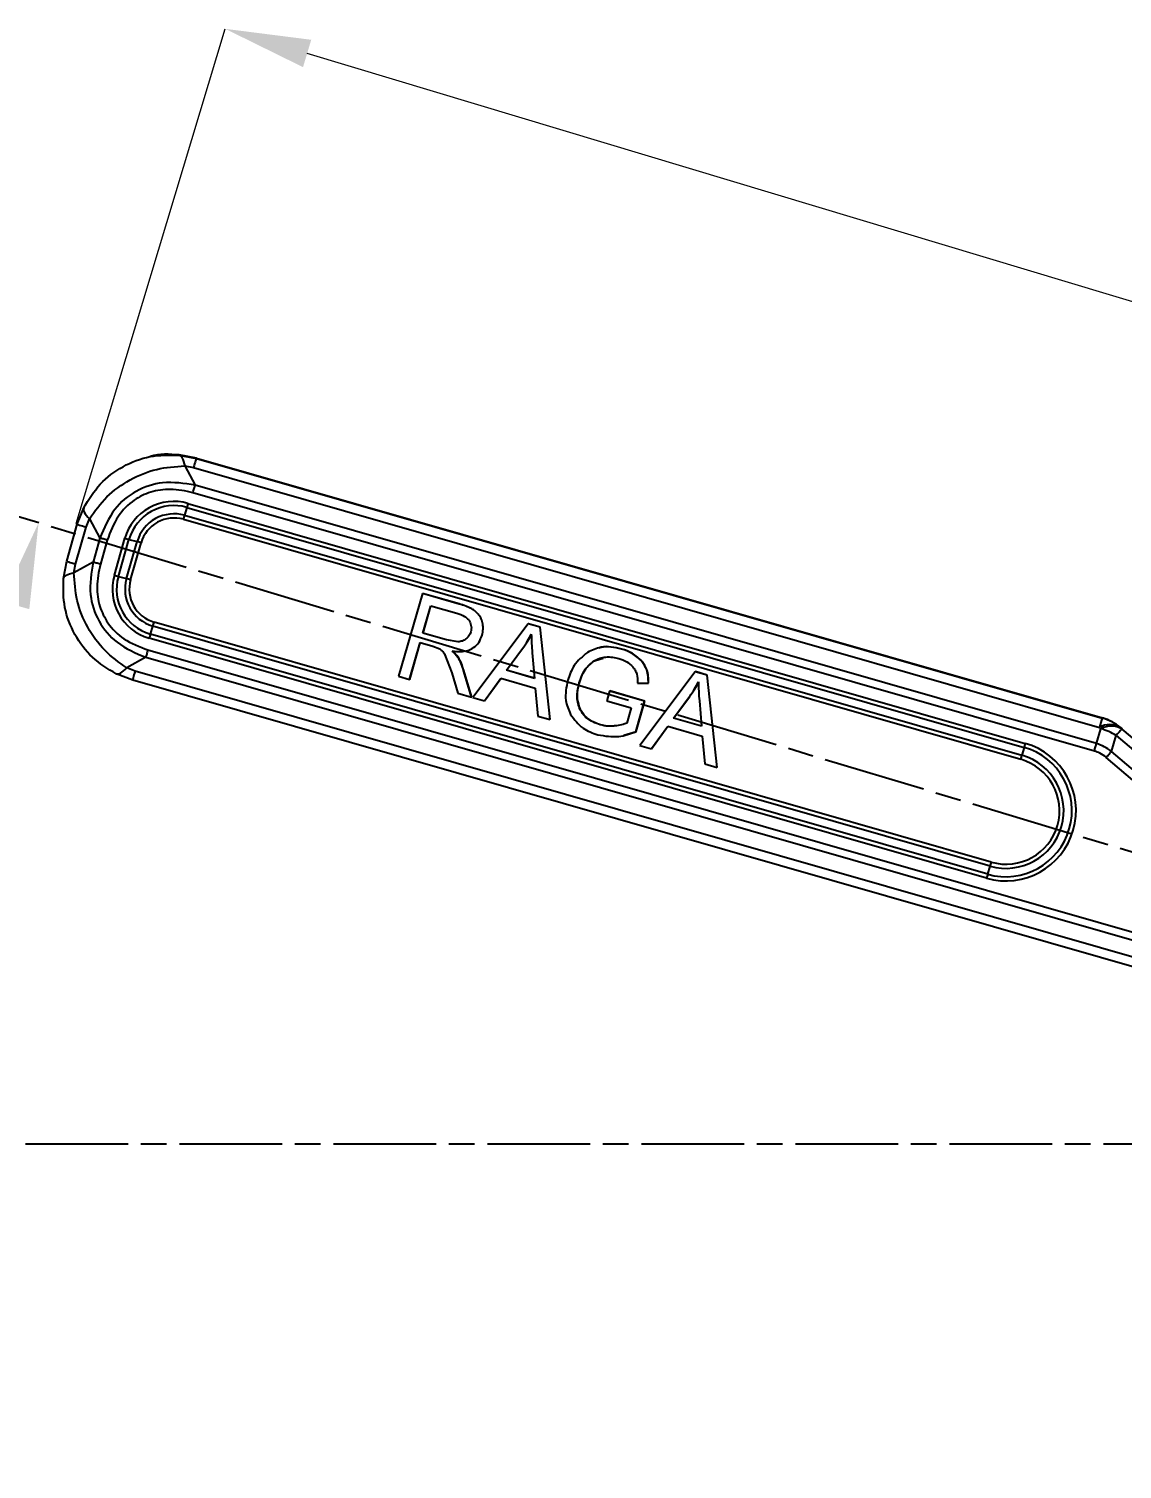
# Model space of a CAD drawing. Header units: millimetres. Extents: x 1852 to 4288, y 681 to 2404.
# Drawn here: x 3834.3 to 3962.1, y 1120.3 to 1288.7 of the extents above; entities that cross this region are included whole.
import ezdxf

# ---------------------------------------------------------------- set-up
doc = ezdxf.new("R2010")
doc.units = ezdxf.units.MM
doc.linetypes.add('AM_ISO08W050', pattern=[18, 12, -1.5, 3, -1.5])
for name, color, linetype, lineweight in [('AM_5', 3, 'Continuous', 25), ('AM_7', 4, 'AM_ISO08W050', 25), ('标注', 3, 'Continuous', 13)]:
    doc.layers.add(name, color=color, linetype=linetype, lineweight=lineweight)
doc.styles.add('SLDTEXTSTYLE1', font='txt.shx', dxfattribs={"width": 0.7, "bigfont": 'gbcbig.shx'})
doc.dimstyles.new('SLDDIMSTYLE12$0', dxfattribs={"dimtxt": 12, "dimasz": 10, "dimexe": 0, "dimexo": 0.0625, "dimgap": 0.875, "dimtad": 1, "dimdec": 1, "dimlfac": 1.8, "dimrnd": 1e-09, "dimzin": 12, "dimdsep": 46, "dimtxsty": 'SLDTEXTSTYLE1', "dimcen": 0.09, "dimdle": 8.16, "dimclrd": 3, "dimclre": 3, "dimadec": 0, "dimazin": 3, "dimtfac": 1, "dimtdec": 1, "dimtofl": 0, "dimtmove": 0, "dimatfit": 3, "dimfxl": 0, "dimfrac": 2, "dimtolj": 1, "dimlwd": 5, "dimlwe": 5, "dimarcsym": 0})
doc.dimstyles.new('SLDDIMSTYLE12$2', dxfattribs={"dimtxt": 12, "dimasz": 10, "dimexe": 0, "dimexo": 0.0625, "dimgap": 0.875, "dimtad": 1, "dimdec": 1, "dimlfac": 1.8, "dimrnd": 1e-09, "dimzin": 12, "dimdsep": 46, "dimtxsty": 'SLDTEXTSTYLE1', "dimcen": 0.09, "dimdle": 8.16, "dimclrd": 3, "dimclre": 3, "dimadec": 0, "dimazin": 3, "dimtfac": 1, "dimtdec": 1, "dimtofl": 0, "dimtmove": 0, "dimatfit": 3, "dimfxl": 0, "dimfrac": 2, "dimtolj": 1, "dimlwd": 5, "dimlwe": 5, "dimarcsym": 0})

# ---------------------------------------------------------------- blocks, each defined once
blk = doc.blocks.new('*D85')
at = {"layer": 'Defpoints', "color": 0, "transparency": 16777216}
for p in [(3772.52, 1249.88), (3773.94, 1168.81), (4076.79, 1158.24), (4076.79, 1158.24), (3795.18, 1011.47)]:
    blk.add_point(p, dxfattribs=at)
at = {"layer": '标注', "color": 3, "linetype": 'Continuous', "lineweight": 5, "transparency": 16777216}
blk.add_arc((4076.79, 1158.24), 303.03, 165.1292, 205.6373, dxfattribs=at)
at = {"layer": '标注', "color": 3, "transparency": 16777216}
for points in [[(3782.3, 1236.47), (3785.51, 1235.56), (3786.63, 1245.63)], [(3805.08, 1027.87), (3802.1, 1026.38), (3808.07, 1018.19)]]:
    blk.add_solid(points, dxfattribs=at)
at = {"layer": '标注', "color": 0, "transparency": 16777216, "insert": (3780.94, 1130.36), "char_height": 10, "attachment_point": 5, "rotation": 275.3833, "style": 'SLDTEXTSTYLE1'}
blk.add_mtext('\\A1;60%%D', dxfattribs=at)
blk = doc.blocks.new('*D86')
at = {"layer": 'AM_5', "color": 3, "lineweight": 5, "transparency": 16777216}
blk.add_line((3826.22, 1158.27), (3824.77, 1158.27), dxfattribs=at)
at = {"layer": 'AM_5', "color": 3, "linetype": 'Continuous', "lineweight": 5, "transparency": 16777216}
blk.add_arc((4076.68, 1158.27), 251.91, 165.5129, 177.7254, dxfattribs=at)
at = {"layer": 'AM_5', "color": 3, "transparency": 16777216}
for points in [[(3831.18, 1221.74), (3834.39, 1220.84), (3835.47, 1230.92)], [(3826.64, 1168.24), (3823.3, 1168.31), (3824.77, 1158.27)]]:
    blk.add_solid(points, dxfattribs=at)
at = {"layer": 'Defpoints', "color": 0, "transparency": 16777216}
for p in [(3772.52, 1249.88), (3829.55, 1207.09), (3826.29, 1158.27), (4076.79, 1158.24), (4079.94, 1158.27)]:
    blk.add_point(p, dxfattribs=at)
at = {"layer": 'AM_5', "color": 0, "transparency": 16777216, "insert": (3820.66, 1195.99), "char_height": 12, "attachment_point": 5, "rotation": 81.6192, "style": 'SLDTEXTSTYLE1'}
blk.add_mtext('\\A1;15%%D', dxfattribs=at)
blk = doc.blocks.new('*D78')
at = {"layer": 'AM_5', "color": 3, "linetype": 'Continuous', "lineweight": 5, "transparency": 16777216}
for p, q in [((3839.86, 1230.84), (3857.29, 1288.7)), ((4084.71, 1220.21), (3866.86, 1285.82))]:
    blk.add_line(p, q, dxfattribs=at)
at = {"layer": 'AM_5', "color": 3, "lineweight": 5, "transparency": 16777216}
blk.add_line((4076.53, 1158.36), (4094.29, 1217.32), dxfattribs=at)
at = {"layer": 'AM_5', "color": 3, "transparency": 16777216}
for points in [[(3867.34, 1287.42), (3866.38, 1284.22), (3857.29, 1288.7)], [(4085.19, 1221.8), (4084.23, 1218.61), (4094.29, 1217.32)]]:
    blk.add_solid(points, dxfattribs=at)
at = {"layer": 'Defpoints', "color": 0, "transparency": 16777216}
for p in [(3857.29, 1288.7), (3839.84, 1230.78), (4076.51, 1158.3)]:
    blk.add_point(p, dxfattribs=at)
at = {"layer": 'AM_5', "color": 0, "transparency": 16777216, "insert": (3977.77, 1259.6), "char_height": 12, "attachment_point": 5, "rotation": 343.2384, "style": 'SLDTEXTSTYLE1'}
blk.add_mtext('\\A1;225', dxfattribs=at)

msp = doc.modelspace()

# ---------------------------------------------------------------- linework, layer by layer
at = {"color": 7, "linetype": 'Continuous', "lineweight": 25}
for p, q in [((3848.48, 1238.667), (3848.439, 1238.658)), ((3851.878, 1238.86), (3853.912, 1238.475)), ((3853.941, 1238.481), (3851.91, 1238.867)), ((3853.941, 1238.481), (3853.912, 1238.475)), ((3853.912, 1238.475), (3959.806, 1208.108)), ((3853.941, 1238.481), (3959.836, 1208.114)), ((3852.55, 1237.579), (3853.772, 1235.325)), ((3852.55, 1237.579), (3853.569, 1237.386)), ((3853.569, 1237.386), (3959.462, 1207.019)), ((3959.129, 1205.113), (3853.772, 1235.325)), ((3852.928, 1233.211), (3950.792, 1205.147)), ((3958.876, 1204.247), (3853.52, 1234.459)), ((3839.997, 1230.762), (3840.746, 1232.689)), ((3841.045, 1230.445), (3841.419, 1231.408)), ((3841.419, 1231.408), (3842.641, 1229.155)), ((3852.413, 1231.343), (3950.277, 1203.279)), ((3852.797, 1232.744), (3852.545, 1231.811)), ((3852.545, 1231.811), (3950.409, 1203.747)), ((3852.797, 1232.744), (3950.66, 1204.679)), ((3838.757, 1226.436), (3839.997, 1230.762)), ((3839.805, 1226.119), (3841.045, 1230.445)), ((3842.641, 1229.155), (3841.835, 1226.343)), ((3843.502, 1228.906), (3842.695, 1226.094)), ((3844.329, 1224.807), (3845.569, 1229.132)), ((3844.8, 1224.673), (3846.04, 1228.999)), ((3845.753, 1224.408), (3846.993, 1228.734)), ((3846.04, 1228.999), (3846.993, 1228.734)), ((3846.224, 1224.274), (3847.465, 1228.6)), ((3838.371, 1224.404), (3838.757, 1226.436)), ((3841.835, 1226.343), (3839.611, 1225.102)), ((3839.611, 1225.102), (3839.805, 1226.119)), ((3844.8, 1224.673), (3845.753, 1224.408)), ((3880.333, 1222.667), (3877.557, 1212.988)), ((3880.355, 1222.672), (3880.333, 1222.667)), ((3884.615, 1221.439), (3880.333, 1222.667)), ((3884.637, 1221.444), (3880.355, 1222.672)), ((3880.391, 1218.038), (3881.308, 1221.238)), ((3880.413, 1218.042), (3881.327, 1221.232)), ((3881.308, 1221.238), (3884.363, 1220.362)), ((3884.637, 1221.444), (3884.615, 1221.439)), ((3886.132, 1220.88), (3886.109, 1220.875)), ((3848.545, 1217.916), (3848.83, 1218.856)), ((3946.409, 1189.852), (3848.545, 1217.916)), ((3946.694, 1190.792), (3848.83, 1218.856)), ((3946.831, 1191.261), (3848.967, 1219.325)), ((3880.413, 1218.042), (3880.391, 1218.038)), ((3883.148, 1217.247), (3880.391, 1218.038)), ((3883.171, 1217.252), (3880.413, 1218.042)), ((3892.712, 1219.124), (3886.222, 1210.51)), ((3892.734, 1219.129), (3892.712, 1219.124)), ((3894.091, 1218.729), (3892.712, 1219.124)), ((3894.113, 1218.734), (3892.734, 1219.129)), ((3894.113, 1218.734), (3894.091, 1218.729)), ((3895.261, 1207.918), (3894.091, 1218.729)), ((3895.283, 1207.923), (3894.113, 1218.734)), ((3946.272, 1189.383), (3848.408, 1217.447)), ((3878.837, 1212.621), (3880.071, 1216.923)), ((3878.86, 1212.625), (3880.09, 1216.917)), ((3880.071, 1216.923), (3881.562, 1216.495)), ((3881.562, 1216.495), (3882.371, 1216.181)), ((3883.171, 1217.252), (3883.148, 1217.247)), ((3884.505, 1217.019), (3883.148, 1217.247)), ((3890.147, 1213.69), (3892.029, 1216.221)), ((3890.17, 1213.695), (3892.052, 1216.226)), ((3892.052, 1216.226), (3892.029, 1216.221)), ((3900.996, 1216.332), (3900.974, 1216.327)), ((3903.633, 1216.175), (3903.611, 1216.17)), ((3848.005, 1215.211), (3845.781, 1213.97)), ((3848.005, 1215.211), (3975.588, 1178.625)), ((3848.249, 1216.075), (3975.831, 1179.489)), ((3882.973, 1215.496), (3883.771, 1213.391)), ((3885.428, 1215.968), (3885.45, 1215.973)), ((3893.183, 1215.712), (3893.433, 1212.748)), ((3900.436, 1214.794), (3900.414, 1214.789)), ((3900.436, 1214.794), (3901.449, 1215.105)), ((3906.017, 1214.732), (3905.994, 1214.727)), ((3846.47, 1212.521), (3844.541, 1213.271)), ((3846.747, 1213.595), (3845.781, 1213.97)), ((3975.086, 1176.792), (3846.747, 1213.595)), ((3877.557, 1212.988), (3878.837, 1212.621)), ((3883.771, 1213.391), (3884.472, 1211.005)), ((3885.172, 1213.672), (3885.149, 1213.667)), ((3886.082, 1210.543), (3885.149, 1213.667)), ((3886.104, 1210.548), (3885.172, 1213.672)), ((3887.575, 1210.122), (3889.485, 1212.752)), ((3887.597, 1210.127), (3889.501, 1212.747)), ((3889.485, 1212.752), (3893.523, 1211.594)), ((3890.17, 1213.695), (3890.147, 1213.69)), ((3893.433, 1212.748), (3890.147, 1213.69)), ((3893.432, 1212.76), (3890.17, 1213.695)), ((3912.235, 1213.526), (3905.745, 1204.912)), ((3912.257, 1213.53), (3912.235, 1213.526)), ((3913.614, 1213.13), (3912.235, 1213.526)), ((3913.636, 1213.135), (3912.257, 1213.53)), ((3913.636, 1213.135), (3913.614, 1213.13)), ((3914.784, 1202.32), (3913.614, 1213.13)), ((3914.806, 1202.324), (3913.636, 1213.135)), ((3974.809, 1175.717), (3846.471, 1212.521)), ((3878.86, 1212.625), (3878.837, 1212.621)), ((3893.523, 1211.594), (3893.816, 1208.332)), ((3898.682, 1212.232), (3898.66, 1212.227)), ((3902.218, 1211.264), (3901.893, 1210.129)), ((3902.241, 1211.269), (3902.218, 1211.264)), ((3906.309, 1210.091), (3902.218, 1211.264)), ((3906.331, 1210.096), (3902.241, 1211.269)), ((3905.494, 1212.181), (3906.748, 1212.171)), ((3906.771, 1212.176), (3906.748, 1212.171)), ((3884.472, 1211.005), (3886.082, 1210.543)), ((3886.104, 1210.548), (3886.082, 1210.543)), ((3886.222, 1210.51), (3887.575, 1210.122)), ((3887.597, 1210.127), (3887.575, 1210.122)), ((3901.893, 1210.129), (3904.73, 1209.316)), ((3905.282, 1206.508), (3906.309, 1210.091)), ((3905.304, 1206.513), (3906.331, 1210.096)), ((3906.331, 1210.096), (3906.309, 1210.091)), ((3909.67, 1208.092), (3911.552, 1210.622)), ((3909.692, 1208.097), (3911.575, 1210.627)), ((3911.575, 1210.627), (3911.552, 1210.622)), ((3912.706, 1210.113), (3912.956, 1207.15)), ((3893.816, 1208.332), (3895.261, 1207.918)), ((3895.283, 1207.923), (3895.261, 1207.918)), ((3898.801, 1209.09), (3898.778, 1209.085)), ((3904.73, 1209.316), (3904.212, 1207.508)), ((3909.692, 1208.097), (3909.67, 1208.092)), ((3912.956, 1207.15), (3909.67, 1208.092)), ((3912.955, 1207.161), (3909.692, 1208.097)), ((3959.806, 1208.108), (3959.836, 1208.114)), ((3901.136, 1207.316), (3901.113, 1207.311)), ((3903.024, 1207.203), (3903.002, 1207.198)), ((3903.617, 1207.314), (3903.024, 1207.203)), ((3903.877, 1206.058), (3903.9, 1206.063)), ((3903.883, 1206.121), (3905.304, 1206.513)), ((3905.304, 1206.513), (3905.282, 1206.508)), ((3907.097, 1204.524), (3909.008, 1207.153)), ((3907.12, 1204.529), (3909.024, 1207.149)), ((3909.008, 1207.153), (3913.046, 1205.995)), ((3913.046, 1205.995), (3913.339, 1202.734)), ((3959.129, 1205.113), (3959.651, 1206.857)), ((3959.462, 1207.019), (3959.651, 1206.857)), ((3960.87, 1204.204), (3961.428, 1206.066)), ((3961.428, 1206.066), (3967.649, 1200.759)), ((3961.906, 1206.98), (3961.935, 1206.987)), ((3961.906, 1206.98), (3962.095, 1206.818)), ((3962.108, 1206.841), (3961.917, 1207.003)), ((3961.935, 1206.987), (3962.127, 1206.825)), ((3962.095, 1206.818), (3968.316, 1201.511)), ((3905.745, 1204.912), (3907.097, 1204.524)), ((3907.12, 1204.529), (3907.097, 1204.524)), ((3950.66, 1204.679), (3950.409, 1203.747)), ((3913.339, 1202.734), (3914.784, 1202.32)), ((3966.971, 1197.773), (3960.262, 1203.496)), ((3967.579, 1198.481), (3960.87, 1204.204)), ((3914.806, 1202.324), (3914.784, 1202.32)), ((3946.409, 1189.852), (3946.694, 1190.792))]:
    msp.add_line(p, q, dxfattribs=at)
for centre, radius, start, end in [((3851.288, 1227.493), 5.949, 73.99917, 164.00247), ((3851.291, 1227.493), 5.462, 73.99917, 164.00247), ((3887.996, 1223.101), 36.496, 163.9172, 164.67984), ((3851.308, 1227.497), 4.488, 73.99917, 164.00247), ((3851.31, 1227.497), 4.001, 73.99917, 164.00247), ((3817.343, 1241.454), 36.498, 343.91719, 344.67981), ((3864.903, 1296.362), 69.954, 253.95603, 254.35706), ((3828.13, 1161.367), 69.958, 73.95602, 74.35704), ((3850.048, 1223.167), 5.95, 164.00083, 253.99752), ((3863.662, 1292.036), 69.954, 253.95603, 254.35706), ((3850.051, 1223.167), 5.463, 164.00075, 253.99756), ((3850.068, 1223.171), 4.488, 164.00075, 253.99757), ((3826.89, 1157.041), 69.958, 73.95602, 74.35704), ((3850.071, 1223.171), 4.001, 164.00056, 253.99766), ((3884.126, 1207.261), 37.142, 163.32881, 164.08236), ((3813.249, 1229.512), 37.142, 343.32882, 344.08236), ((3975.139, 1202.67), 16.269, 160.47239, 164.49357), ((3958.255, 1202.701), 5.625, 49.53467, 73.99864), ((3958.285, 1202.707), 5.625, 49.53467, 73.99864), ((3960.651, 1204.92), 2.413, 58.66161, 119.51448), ((3960.84, 1204.757), 2.413, 58.66153, 119.51425), ((3957.746, 1200.186), 6.938, 57.94933, 74.06129), ((3976.723, 1193.168), 20.008, 136.98242, 139.86093), ((3948.532, 1197.265), 8.2, 254.00246, 74), ((3948.535, 1197.266), 7.713, 254.00238, 74.00008), ((3985.861, 1195.036), 36.497, 163.91719, 164.67983), ((3948.551, 1197.269), 6.738, 254.00253, 73.99993), ((3948.554, 1197.27), 6.251, 254.00255, 73.99991), ((3915.208, 1213.39), 36.497, 343.91719, 344.67983), ((3911.112, 1201.448), 37.143, 343.32883, 344.08237), ((3981.989, 1179.197), 37.141, 163.32879, 164.08235)]:
    msp.add_arc(centre, radius, start, end, dxfattribs=at)
for points, knots in [([(3840.746, 1232.689), (3841.338, 1233.655), (3842.516, 1235.58), (3845.278, 1237.631), (3848.482, 1238.888), (3850.743, 1238.869), (3851.878, 1238.86)], [0, 0, 0, 0, 0.2509207, 0.5000162, 0.7490448, 1, 1, 1, 1]), ([(3851.91, 1238.867), (3850.756, 1238.967), (3849.58, 1239.07), (3848.502, 1238.665), (3848.482, 1238.658)], [0, 0, 0, 0, 0.9811751, 1, 1, 1, 1]), ([(3851.878, 1238.86), (3852.015, 1238.79), (3852.29, 1238.651), (3852.464, 1237.936), (3852.55, 1237.579)], [0, 0, 0, 0, 0.5000005, 1, 1, 1, 1]), ([(3841.419, 1231.408), (3842.051, 1232.297), (3843.309, 1234.069), (3846.104, 1236.057), (3849.276, 1237.376), (3851.456, 1237.511), (3852.55, 1237.579)], [0, 0, 0, 0, 0.2509209, 0.5000162, 0.7490448, 1, 1, 1, 1]), ([(3853.772, 1235.325), (3852.501, 1235.531), (3850.144, 1235.912), (3846.77, 1234.8), (3844.055, 1232.526), (3843.135, 1230.334), (3842.641, 1229.155)], [0, 0, 0, 0, 0.2702915, 0.5008839, 0.7316205, 1, 1, 1, 1]), ([(3853.52, 1234.459), (3852.64, 1234.647), (3851.003, 1234.995), (3848.602, 1234.637), (3846.453, 1233.596), (3844.544, 1231.683), (3843.867, 1229.879), (3843.502, 1228.906)], [0, 0, 0, 0, 0.2085412, 0.3881399, 0.5544367, 0.759769, 1, 1, 1, 1]), ([(3840.746, 1232.689), (3840.722, 1232.531), (3840.673, 1232.213), (3841.169, 1231.678), (3841.419, 1231.408)], [0, 0, 0, 0, 0.49686735, 1, 1, 1, 1]), ([(3841.835, 1226.343), (3841.629, 1225.071), (3841.247, 1222.713), (3842.36, 1219.339), (3844.635, 1216.625), (3846.827, 1215.705), (3848.005, 1215.211)], [0, 0, 0, 0, 0.2705363, 0.5011773, 0.7319034, 1, 1, 1, 1]), ([(3838.371, 1224.404), (3838.433, 1224.546), (3838.557, 1224.83), (3839.26, 1225.012), (3839.611, 1225.102)], [0, 0, 0, 0, 0.50000085, 1, 1, 1, 1]), ([(3845.781, 1213.97), (3844.888, 1214.605), (3843.109, 1215.868), (3841.118, 1218.666), (3839.802, 1221.835), (3839.675, 1224.011), (3839.611, 1225.102)], [0, 0, 0, 0, 0.2509467, 0.4999847, 0.7490684, 1, 1, 1, 1]), ([(3842.695, 1226.094), (3842.508, 1225.214), (3842.159, 1223.575), (3842.518, 1221.174), (3843.56, 1219.024), (3845.473, 1217.117), (3847.277, 1216.44), (3848.249, 1216.075)], [0, 0, 0, 0, 0.20872371, 0.38836947, 0.55468562, 0.75997191, 1, 1, 1, 1]), ([(3844.541, 1213.271), (3843.574, 1213.864), (3841.646, 1215.044), (3839.594, 1217.807), (3838.338, 1221.011), (3838.36, 1223.27), (3838.371, 1224.404)], [0, 0, 0, 0, 0.2509467, 0.4999848, 0.7490685, 1, 1, 1, 1]), ([(3886.109, 1220.875), (3885.873, 1220.985), (3885.389, 1221.211), (3884.877, 1221.362), (3884.615, 1221.439)], [0, 0, 0, 0, 0.4889255, 1, 1, 1, 1]), ([(3886.132, 1220.88), (3885.895, 1220.99), (3885.411, 1221.216), (3884.899, 1221.367), (3884.637, 1221.444)], [0, 0, 0, 0, 0.4889255, 1, 1, 1, 1]), ([(3884.363, 1220.362), (3884.672, 1220.257), (3885.12, 1220.106), (3885.614, 1219.75), (3885.769, 1219.523), (3885.841, 1219.416)], [0, 0, 0, 0, 0.5431864, 0.7867589, 1, 1, 1, 1]), ([(3886.95, 1220.153), (3886.814, 1220.311), (3886.57, 1220.595), (3886.251, 1220.789), (3886.109, 1220.875)], [0, 0, 0, 0, 0.5575462, 1, 1, 1, 1]), ([(3887.394, 1219.078), (3887.346, 1219.3), (3887.263, 1219.687), (3887.044, 1220.014), (3886.95, 1220.153)], [0, 0, 0, 0, 0.5738958, 1, 1, 1, 1]), ([(3883.832, 1215.944), (3884.159, 1215.912), (3884.766, 1215.854), (3885.624, 1215.978), (3886.378, 1216.315), (3886.999, 1216.938), (3887.206, 1217.508), (3887.315, 1217.808)], [0, 0, 0, 0, 0.2248507, 0.4169148, 0.5876668, 0.7832367, 1, 1, 1, 1]), ([(3885.994, 1218.18), (3885.934, 1218.018), (3885.814, 1217.694), (3885.556, 1217.464), (3885.427, 1217.35)], [0, 0, 0, 0, 0.5017512, 1, 1, 1, 1]), ([(3885.841, 1219.416), (3885.928, 1219.215), (3886.056, 1218.918), (3886.064, 1218.487), (3886.017, 1218.283), (3885.994, 1218.18)], [0, 0, 0, 0, 0.508701, 0.7517829, 1, 1, 1, 1]), ([(3887.315, 1217.808), (3887.368, 1218.046), (3887.461, 1218.466), (3887.414, 1218.893), (3887.394, 1219.078)], [0, 0, 0, 0, 0.5655054, 1, 1, 1, 1]), ([(3892.029, 1216.221), (3892.236, 1216.517), (3892.616, 1217.063), (3892.926, 1217.653), (3893.067, 1217.923)], [0, 0, 0, 0, 0.5419592, 1, 1, 1, 1]), ([(3892.052, 1216.226), (3892.258, 1216.522), (3892.638, 1217.068), (3892.948, 1217.658), (3893.09, 1217.927)], [0, 0, 0, 0, 0.5419592, 1, 1, 1, 1]), ([(3893.067, 1217.923), (3893.076, 1217.562), (3893.095, 1216.824), (3893.153, 1216.088), (3893.183, 1215.712)], [0, 0, 0, 0, 0.4886907, 1, 1, 1, 1]), ([(3882.371, 1216.181), (3882.471, 1216.102), (3882.712, 1215.91), (3882.877, 1215.649), (3882.973, 1215.496)], [0, 0, 0, 0, 0.4142729, 1, 1, 1, 1]), ([(3885.427, 1217.35), (3885.286, 1217.259), (3885.005, 1217.076), (3884.671, 1217.038), (3884.505, 1217.019)], [0, 0, 0, 0, 0.50112496, 1, 1, 1, 1]), ([(3903.611, 1216.17), (3903.199, 1216.267), (3902.416, 1216.45), (3901.016, 1216.436), (3900.147, 1216.024), (3899.628, 1215.777)], [0, 0, 0, 0, 0.308178, 0.5862676, 1, 1, 1, 1]), ([(3903.633, 1216.175), (3903.223, 1216.264), (3902.444, 1216.434), (3901.52, 1216.497), (3901.088, 1216.322), (3901.011, 1216.29)], [0, 0, 0, 0, 0.4764978, 0.9064737, 1, 1, 1, 1]), ([(3905.994, 1214.727), (3905.626, 1215.076), (3904.935, 1215.731), (3904.033, 1216.03), (3903.611, 1216.17)], [0, 0, 0, 0, 0.5318982, 1, 1, 1, 1]), ([(3906.017, 1214.732), (3905.649, 1215.08), (3904.957, 1215.735), (3904.055, 1216.035), (3903.633, 1216.175)], [0, 0, 0, 0, 0.53189815, 1, 1, 1, 1]), ([(3885.149, 1213.667), (3884.975, 1214.208), (3884.697, 1215.07), (3884.066, 1215.707), (3883.832, 1215.944)], [0, 0, 0, 0, 0.628575, 1, 1, 1, 1]), ([(3885.172, 1213.672), (3884.997, 1214.213), (3884.72, 1215.075), (3884.089, 1215.712), (3883.854, 1215.949)], [0, 0, 0, 0, 0.628575, 1, 1, 1, 1]), ([(3899.628, 1215.777), (3899.053, 1215.305), (3897.984, 1214.428), (3897.533, 1213.126), (3897.324, 1212.525)], [0, 0, 0, 0, 0.5381648, 1, 1, 1, 1]), ([(3898.66, 1212.227), (3898.853, 1212.764), (3899.131, 1213.538), (3899.813, 1214.365), (3900.216, 1214.65), (3900.414, 1214.789)], [0, 0, 0, 0, 0.5344662, 0.7714045, 1, 1, 1, 1]), ([(3898.682, 1212.232), (3898.893, 1212.838), (3899.249, 1213.861), (3900.092, 1214.524), (3900.436, 1214.794)], [0, 0, 0, 0, 0.5921782, 1, 1, 1, 1]), ([(3900.414, 1214.789), (3900.626, 1214.901), (3901.049, 1215.124), (3902.042, 1215.332), (3902.795, 1215.181), (3903.312, 1215.078)], [0, 0, 0, 0, 0.2394886, 0.4785859, 1, 1, 1, 1]), ([(3903.312, 1215.078), (3903.626, 1214.968), (3904.239, 1214.754), (3904.703, 1214.301), (3904.93, 1214.081)], [0, 0, 0, 0, 0.512975, 1, 1, 1, 1]), ([(3906.748, 1212.171), (3906.743, 1212.713), (3906.733, 1213.645), (3906.212, 1214.408), (3905.994, 1214.727)], [0, 0, 0, 0, 0.5814657, 1, 1, 1, 1]), ([(3906.771, 1212.176), (3906.765, 1212.718), (3906.756, 1213.65), (3906.235, 1214.413), (3906.017, 1214.732)], [0, 0, 0, 0, 0.5814657, 1, 1, 1, 1]), ([(3844.541, 1213.271), (3844.692, 1213.252), (3844.995, 1213.212), (3845.518, 1213.717), (3845.781, 1213.97)], [0, 0, 0, 0, 0.4968674, 1, 1, 1, 1]), ([(3904.93, 1214.081), (3905.025, 1213.957), (3905.217, 1213.704), (3905.472, 1213.068), (3905.485, 1212.544), (3905.494, 1212.181)], [0, 0, 0, 0, 0.23103556, 0.46846759, 1, 1, 1, 1]), ([(3897.324, 1212.525), (3897.159, 1211.728), (3896.874, 1210.353), (3897.415, 1209.072), (3897.642, 1208.533)], [0, 0, 0, 0, 0.5794862, 1, 1, 1, 1]), ([(3898.778, 1209.085), (3898.685, 1209.31), (3898.493, 1209.768), (3898.358, 1210.845), (3898.536, 1211.66), (3898.66, 1212.227)], [0, 0, 0, 0, 0.2264152, 0.4626215, 1, 1, 1, 1]), ([(3898.801, 1209.09), (3898.628, 1209.631), (3898.298, 1210.67), (3898.558, 1211.726), (3898.682, 1212.232)], [0, 0, 0, 0, 0.520635, 1, 1, 1, 1]), ([(3911.552, 1210.622), (3911.758, 1210.918), (3912.139, 1211.465), (3912.448, 1212.054), (3912.59, 1212.324)], [0, 0, 0, 0, 0.54195929, 1, 1, 1, 1]), ([(3911.575, 1210.627), (3911.781, 1210.923), (3912.161, 1211.47), (3912.471, 1212.059), (3912.612, 1212.329)], [0, 0, 0, 0, 0.5419593, 1, 1, 1, 1]), ([(3912.59, 1212.324), (3912.599, 1211.963), (3912.618, 1211.225), (3912.676, 1210.489), (3912.706, 1210.113)], [0, 0, 0, 0, 0.4886908, 1, 1, 1, 1]), ([(3897.642, 1208.533), (3898.089, 1207.933), (3898.921, 1206.815), (3900.231, 1206.359), (3900.837, 1206.148)], [0, 0, 0, 0, 0.53725916, 1, 1, 1, 1]), ([(3901.113, 1207.311), (3900.612, 1207.498), (3899.884, 1207.769), (3899.14, 1208.469), (3898.898, 1208.881), (3898.778, 1209.085)], [0, 0, 0, 0, 0.5264104, 0.7642346, 1, 1, 1, 1]), ([(3901.136, 1207.316), (3900.568, 1207.523), (3899.596, 1207.878), (3899.035, 1208.734), (3898.801, 1209.09)], [0, 0, 0, 0, 0.5837878, 1, 1, 1, 1]), ([(3900.837, 1206.148), (3901.66, 1206.008), (3903.178, 1205.751), (3904.621, 1206.27), (3905.282, 1206.508)], [0, 0, 0, 0, 0.5424178, 1, 1, 1, 1]), ([(3903.002, 1207.198), (3902.682, 1207.164), (3902.047, 1207.098), (3901.424, 1207.24), (3901.113, 1207.311)], [0, 0, 0, 0, 0.5020846, 1, 1, 1, 1]), ([(3903.024, 1207.203), (3902.666, 1207.168), (3902.029, 1207.105), (3901.408, 1207.252), (3901.136, 1207.316)], [0, 0, 0, 0, 0.5618251, 1, 1, 1, 1]), ([(3904.212, 1207.508), (3904.072, 1207.451), (3903.683, 1207.295), (3903.268, 1207.236), (3903.002, 1207.198)], [0, 0, 0, 0, 0.3598376, 1, 1, 1, 1]), ([(3960.87, 1204.204), (3960.6, 1204.401), (3960.065, 1204.791), (3959.438, 1205.006), (3959.129, 1205.113)], [0, 0, 0, 0, 0.50495342, 1, 1, 1, 1]), ([(3960.262, 1203.496), (3960.021, 1203.679), (3959.597, 1204.001), (3959.093, 1204.172), (3958.876, 1204.247)], [0, 0, 0, 0, 0.56777287, 1, 1, 1, 1])]:
    msp.add_open_spline(points, degree=3, knots=knots, dxfattribs=at)
for points in [[(3853.912, 1238.475), (3853.892, 1238.425), (3853.852, 1238.325), (3853.663, 1237.699), (3853.569, 1237.386)], [(3853.52, 1234.459), (3853.544, 1234.543), (3853.592, 1234.71), (3853.661, 1234.947), (3853.723, 1235.161), (3853.756, 1235.271), (3853.772, 1235.325)], [(3839.997, 1230.762), (3840.04, 1230.747), (3840.125, 1230.716), (3840.738, 1230.535), (3841.045, 1230.445)], [(3843.502, 1228.906), (3843.418, 1228.93), (3843.251, 1228.978), (3843.015, 1229.046), (3842.803, 1229.108), (3842.695, 1229.139), (3842.641, 1229.155)], [(3838.757, 1226.436), (3838.799, 1226.421), (3838.885, 1226.391), (3839.498, 1226.209), (3839.805, 1226.119)], [(3842.695, 1226.094), (3842.612, 1226.118), (3842.445, 1226.166), (3842.209, 1226.234), (3841.997, 1226.296), (3841.889, 1226.327), (3841.835, 1226.343)], [(3848.249, 1216.075), (3848.225, 1215.992), (3848.177, 1215.825), (3848.11, 1215.588), (3848.05, 1215.375), (3848.02, 1215.266), (3848.005, 1215.211)], [(3846.747, 1213.595), (3846.663, 1213.284), (3846.494, 1212.663), (3846.478, 1212.568), (3846.471, 1212.521)], [(3958.876, 1204.247), (3958.9, 1204.33), (3958.948, 1204.497), (3959.017, 1204.734), (3959.08, 1204.948), (3959.112, 1205.058), (3959.129, 1205.113)], [(3960.262, 1203.496), (3960.321, 1203.566), (3960.44, 1203.704), (3960.607, 1203.9), (3960.757, 1204.074), (3960.832, 1204.161), (3960.87, 1204.204)]]:
    msp.add_open_spline(points, degree=3, dxfattribs=at)
at = {"layer": 'AM_7'}
for p, q in [((4076.79, 1158.243), (3772.522, 1249.884)), ((4079.939, 1158.274), (3826.287, 1158.274))]:
    msp.add_line(p, q, dxfattribs=at)

# ---------------------------------------------------------------- dimensions: what is measured, and where the dimension line sits
at = {"layer": 'AM_5'}
dim = msp.add_linear_dim(base=(3857.285, 1288.703), p1=(4076.509, 1158.301), p2=(3839.84, 1230.783), angle=163.23837, text='225', dimstyle='SLDDIMSTYLE12$0', override={"dimlfac": 1, "dimpost": ''}, dxfattribs=at)
dim.commit()
dim.dimension.update_dxf_attribs({"geometry": '*D78', "text_midpoint": (3977.768, 1259.595)})
dim = msp.add_angular_dim_2l(base=(3829.547, 1207.094), line1=((4076.79, 1158.243), (3772.522, 1249.884)), line2=((4079.939, 1158.274), (3826.287, 1158.274)), text='15%%D', dimstyle='SLDDIMSTYLE12$2', override={"dimlfac": 1, "dimpost": ''}, dxfattribs=at)
dim.commit()
dim.dimension.update_dxf_attribs({"geometry": '*D86', "text_midpoint": (3820.66, 1195.993)})
at = {"layer": '标注'}
dim = msp.add_angular_dim_2l(base=(3773.942, 1168.81), line1=((4076.79, 1158.243), (3772.522, 1249.884)), line2=((4076.79, 1158.243), (3795.177, 1011.468)), text='60%%D', dimstyle='SLDDIMSTYLE12$2', override={"dimtxt": 10, "dimadec": 3, "dimtdec": 3, "dimtzin": 0}, dxfattribs=at)
dim.commit()
dim.dimension.update_dxf_attribs({"geometry": '*D85', "text_midpoint": (3780.944, 1130.364)})

doc.saveas('drawing.dxf')
